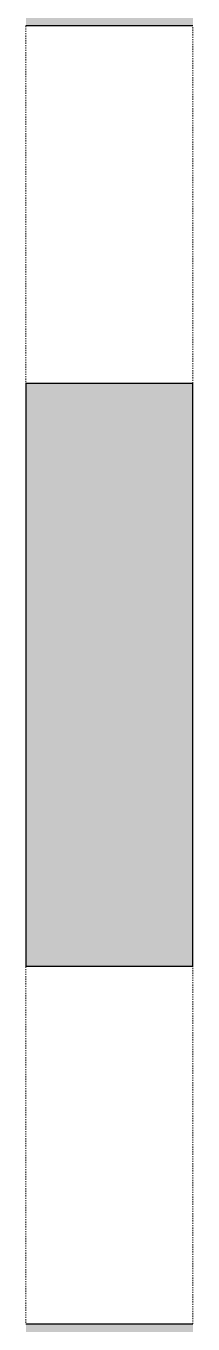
# Model space of a CAD drawing. Header units: inches. Extents: x -1176 to 1551, y -3558 to 978.
# Drawn here: x -359 to -345, y 345.3 to 454.2 of the extents above; entities that cross this region are included whole.
import ezdxf

# ---------------------------------------------------------------- set-up
doc = ezdxf.new("R2010")
doc.units = ezdxf.units.IN
doc.header["$MEASUREMENT"] = 0
doc.linetypes.add('Overhead', pattern=[0.15625, 0.09375, -0.0625])
for name, color, linetype, lineweight in [('A-DETL-GENF', 92, 'Continuous', 18), ('A-DETL-MEDM', 33, 'Continuous', 18), ('A-DOOR', 31, 'Continuous', 18), ('A-WALL', 113, 'Continuous', 18), ('A-WALL-PATT', 111, 'Continuous', 18)]:
    doc.layers.add(name, color=color, linetype=linetype, lineweight=lineweight)

# ---------------------------------------------------------------- blocks, each defined once
blk = doc.blocks.new('Door-Opening - D10 2_6_ X 6_10_-8256707-1st Floor Demo')
at = {"layer": 'A-DETL-GENF', "linetype": 'Overhead', "lineweight": 9}
for p, q in [((14.68, 7), (-15.32, 7)), ((-15.32, -7), (14.68, -7))]:
    blk.add_line(p, q, dxfattribs=at)
at = {"layer": 'A-DETL-MEDM', "lineweight": 30}
for p, q in [((-15.32, 7), (-15.32, -7)), ((14.68, -7), (14.68, 7))]:
    blk.add_line(p, q, dxfattribs=at)

msp = doc.modelspace()

# ---------------------------------------------------------------- hatches: boundary and pattern name
at = {"layer": 'A-WALL-PATT', "lineweight": 9}
h = msp.add_hatch(color=7, dxfattribs=at)
h.paths.add_polyline_path([(-357.03, 106.47), (-344.96, 106.47), (-344.96, 193.93), (-358.96, 193.93), (-358.96, 106.47)], flags=0)
h.paths.add_polyline_path([(-358.96, 229.93), (-344.96, 229.93), (-344.96, 345.25), (-358.96, 345.25), (-358.96, 268.45)], flags=0)
h.paths.add_polyline_path([(-358.96, 375.25), (-344.96, 375.25), (-344.96, 424.24), (-358.96, 424.24)], flags=0)
h.paths.add_polyline_path([(-344.96, 454.24), (-344.96, 543.68), (-358.96, 543.68), (-358.96, 454.24)], flags=0)

# ---------------------------------------------------------------- linework, layer by layer
at = {"layer": 'A-WALL', "color": 8, "lineweight": 30}
for p, q in [((-358.96, 424.24), (-358.96, 375.25)), ((-344.96, 375.25), (-344.96, 424.24))]:
    msp.add_line(p, q, dxfattribs=at)

# ---------------------------------------------------------------- block references
at = {"layer": 'A-DOOR'}
for p, rotation in [((-351.96, 438.92), 269.9999999999999), ((-351.96, 360.58), 89.99999999999991)]:
    msp.add_blockref('Door-Opening - D10 2_6_ X 6_10_-8256707-1st Floor Demo', p, dxfattribs=dict(at, rotation=rotation))

doc.saveas('drawing.dxf')
